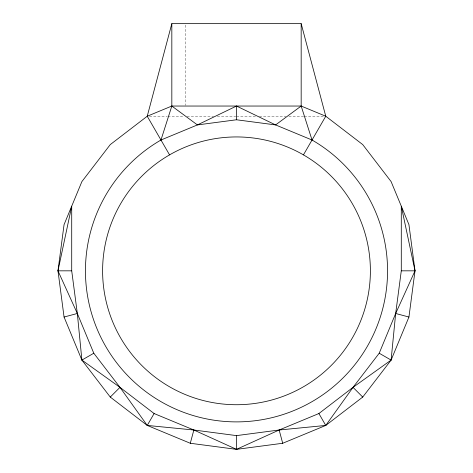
<?xml version="1.0" encoding="UTF-8"?>
<svg xmlns="http://www.w3.org/2000/svg" width="473" height="473" viewBox="0 0 473 473"><rect width="100%" height="100%" fill="white"/><g stroke="black" fill="none" stroke-linecap="round" stroke-linejoin="round"><path stroke-width="0.35" stroke-dasharray="2.37 1.77" d="M149.456 116.228L167.158 116.228M167.897 116.228L184.127 116.228M187.077 116.228L213.63 116.228M217.32 116.228L235.761 116.228M236.5 116.228L255.68 116.228M259.37 116.228L285.923 116.228M288.873 116.228L303.631 116.228M304.37 116.228L323.544 116.228M185.564 25.122L185.564 105.308"/><path stroke-width="0.71" d="M391.1 360.089L395.67 313.481L401.287 270.828L401.287 206.157L415.022 270.828L408.938 317.034L391.1 360.089L362.732 397.066L325.761 425.434L282.706 443.266L236.5 449.35L190.294 443.266L147.239 425.434L110.268 397.066L81.9 360.089L64.062 317.034L57.978 270.828L64.062 224.628L81.9 181.573L110.268 144.596L147.239 116.228L171.829 106.041L301.171 106.041L325.761 116.228L362.732 144.596L391.1 181.573L408.938 224.628L415.022 270.828L395.67 313.481L379.21 353.225L353.024 387.352L325.761 425.434L279.153 430.004L236.5 435.615L193.847 430.004L147.239 425.434L119.976 387.352L93.79 353.225L77.33 313.481L57.978 270.828L71.713 206.157L71.713 270.828L77.33 313.481L81.9 360.089L119.976 387.352L154.109 413.538L193.847 430.004L236.5 449.35L279.153 430.004L318.891 413.538L353.024 387.352L391.1 360.089L379.21 353.225M303.447 154.878L325.761 116.228L301.171 23.65L171.829 23.65L147.239 116.228L169.553 154.878A133.889 133.889 0 0 1 370.389 270.828A133.889 133.889 0 0 1 169.553 386.784A133.889 133.889 0 0 1 169.553 154.878M190.294 443.266L193.847 430.004M301.171 23.65L301.171 106.041L312.026 140.014A151.053 151.053 0 0 1 352.214 367.929A151.053 151.053 0 0 1 120.786 367.929A151.053 151.053 0 0 1 160.974 140.014L171.829 106.041L171.829 23.65M147.239 425.434L154.109 413.538M110.268 397.066L119.976 387.352M301.171 106.041L275.593 124.925L236.5 119.775L197.407 124.925L160.974 140.014M81.9 360.089L93.79 353.225M312.026 140.014L275.593 124.925L236.5 106.041L197.407 124.925L171.829 106.041M64.062 317.034L77.33 313.481M57.978 270.828L71.713 270.828M401.287 270.828L415.022 270.828M395.67 313.481L408.938 317.034M353.024 387.352L362.732 397.066M318.891 413.538L325.761 425.434M279.153 430.004L282.706 443.266M236.5 106.041L236.5 119.775M236.5 435.615L236.5 449.35"/></g></svg>
